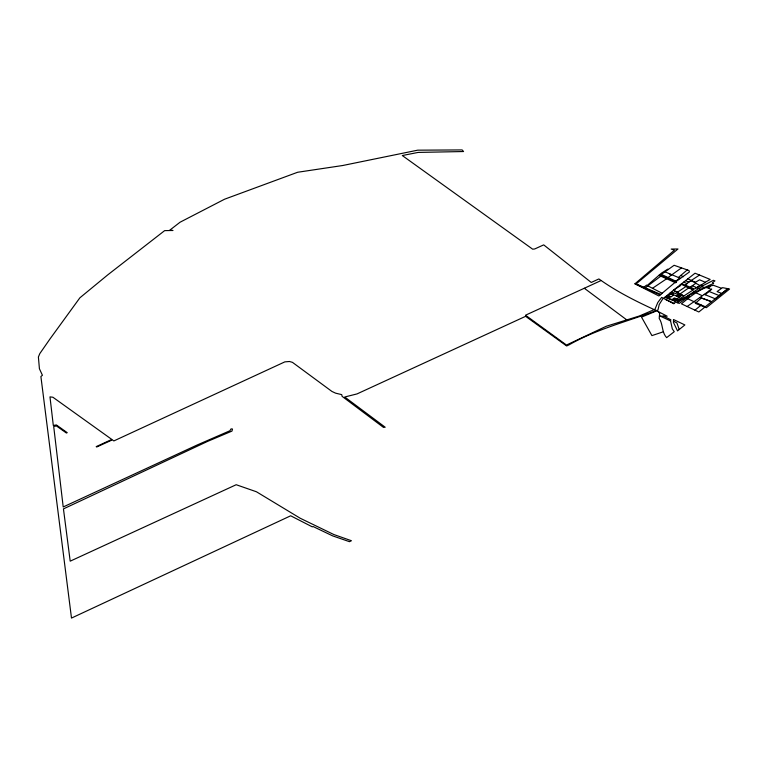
<?xml version="1.0" encoding="UTF-8"?>
<svg xmlns="http://www.w3.org/2000/svg" width="768" height="768" viewBox="0 0 768 768"><rect width="100%" height="100%" fill="white"/><g stroke="black" fill="none" stroke-linecap="round" stroke-linejoin="round"><path stroke-width="1.15" d="M673.488 321.168L673.478 322.502L677.53 330.893L684.874 324.941L673.498 319.517L673.488 321.168L676.925 322.963L679.2 329.472M663.398 331.766L651.926 335.616L641.52 317.136L657.322 310.589L659.674 313.373L659.203 318.461C663.168 324.346 661.594 332.323 666.643 337.642L674.256 331.69L672.336 328.934L670.474 320.621L670.848 319.786L663.466 316.166M676.282 281.376L689.405 271.978L688.982 270.509L674.102 265.286L661.392 274.426L676.282 281.376L658.915 295.968L634.934 283.795L674.419 250.195L671.213 249.062L677.962 248.986L636.096 283.92L660.826 294.461M664.733 297.312L676.138 301.603L673.824 303.782L663.542 298.358L673.258 290.39L683.875 295.968L693.322 289.795L686.064 286.454L677.136 292.435L683.875 295.968L677.885 300.154L676.8 299.712L675.12 301.219M677.683 292.214L673.469 290.227L681.667 283.718L685.402 285.168L688.666 282.144L699.533 275.04L710.17 279.437L705.302 282.278M678.403 277.488L687.254 269.904M704.246 294.355L705.206 294.739L711.734 289.094L687.139 306.509M666.422 297.35L672.173 292.243L681.034 295.574L675.283 300.672M668.41 298.099L669.706 296.957L667.718 296.208M668.621 298.31L670.608 296.554M672.586 294.797L673.584 293.914L670.531 292.771L669.542 293.645L673.325 295.066L671.347 296.832L667.565 295.411L665.578 297.168L675.331 300.826L677.309 299.069L674.266 297.926L672.278 299.683M673.286 299.933L674.582 298.781L676.57 299.53M705.206 294.739L715.181 298.752L727.843 288.691L722.554 287.654L721.584 288.298L713.357 285.283C701.155 287.693 690.778 296.064 681.437 303.83L698.832 311.981L727.843 288.691L729.6 289.018L706.349 307.709L695.299 303.331L701.443 298.013L711.523 301.642L699.974 297.485L701.443 298.013M643.824 287.232L646.646 285.091L647.338 285.35L661.373 273.197L667.795 269.136L668.323 269.558M694.934 310.157L701.28 305.021L705.264 306.72M681.667 283.718L695.03 273.216L699.533 275.04M675.782 281.136L679.776 278.074M645.178 287.827L660.806 276.154M668.218 277.392L681.494 267.878M686.544 298.042L679.258 303.408L676.771 302.515L678.845 300.509L689.107 296.208L686.544 298.042L685.498 297.466M721.584 288.298L717.11 291.59L721.824 293.482M705.763 287.53L708.278 288.01L710.4 286.512L709.478 286.166M687.312 296.083L702.845 285.763L713.395 280.31L714.96 280.867L712.416 282.72L713.654 283.517C701.309 288.182 690.374 295.776 677.885 300.154M680.026 293.971L688.925 287.76M685.402 285.168L690.221 287.203L695.846 283.286L700.118 285.619L705.466 282.355L699.61 279.802L694.944 282.576L691.085 280.733M647.75 285.83L652.493 288.288L667.565 278.15L675.763 281.914M673.469 290.227L680.784 285.427L679.93 285.101M677.299 302.707L685.258 297.571M702.845 285.763L701.146 284.995L694.541 288.979L690.221 287.203M696.739 287.635L700.118 285.619M695.376 282.326L691.488 280.493L688.666 282.144L685.584 280.598M584.314 288.259L601.133 280.512C618.384 292.483 637.258 301.901 656.304 310.589L657.965 310.013L659.251 304.454L663.206 298.176L661.651 297.379L657.802 302.506L654.931 309.302L639.379 315.994L606.259 326.266L566.477 345.034L525.504 315.206L584.314 288.259L626.957 320.045M656.304 310.589C626.976 321.648 596.486 329.174 569.059 344.851L566.659 345.984L525.61 316.32L357.024 393.917L344.707 396.998L385.21 427.238L383.501 427.411L342.096 396.346L341.75 394.637L335.597 393.158L331.939 391.45L292.454 362.352L289.488 361.498L284.851 361.872L113.837 440.938L112.349 439.872L96.71 446.995L96.192 446.63L111.83 439.44L52.906 397.238L49.978 396.883L53.309 425.443L56.4 424.944L67.229 432.672L66.413 433.037L56.429 425.942L53.702 426.49L63.206 506.966L197.28 444.941L229.882 430.771L231.072 428.851L232.502 429.053L231.965 431.098L207.466 441.446L63.446 508.896L70.195 561.168L236.198 484.723L256.426 491.76L300.259 518.266L333.859 534.547L351.437 540.73L349.469 541.68L332.592 535.853L313.008 526.493L312.298 526.858L290.688 515.789L71.491 618.077L40.896 376.522L42.422 375.264L39.418 368.746L38.4 357.005L39.792 353.626L49.978 338.966L79.882 297.811L107.77 274.858L164.65 230.63L172.992 230.477L169.555 230.352L180.058 222.221L224.563 199.219L297.629 172.262L342.682 165.514L417.715 150.173L462.125 149.923L463.584 151.536L418.138 152.419L402.288 155.53L532.666 249.187L534.701 248.966L543.706 244.877L591.254 282.451L598.858 278.957L601.133 280.512M659.405 316.118L667.171 316.205L658.118 311.53M701.453 286.742L704.218 287.395M665.75 299.52L674.237 303.389M677.242 295.286L680.285 296.429M670.541 293.693L679.402 297.014M666.566 296.285L669.619 297.427M673.277 298.8L676.32 299.952M719.174 295.584L708.538 291.264M692.256 285.782L700.973 289.382M660.278 294.893L634.934 283.795M665.002 271.834L680.448 278.352M683.693 282.134L687.12 283.603M701.28 305.021L687.35 298.579M658.934 275.318L675.648 282.797L676.406 282.211L659.779 274.579L667.565 278.15M681.072 284.198L693.322 289.795M687.878 278.803L691.488 280.493M696.25 292.934L702.029 295.642M660.269 316.128L670.598 320.966M680.678 275.424L683.386 276.71M708.278 288.01L711.13 289.44M652.493 288.288L662.275 293.309M693.926 291.686L695.27 292.502M669.254 273.619L671.299 275.107M694.944 282.576L695.846 283.286M678.23 294.403L676.243 296.17L679.296 297.312L681.274 295.555L678.23 294.403"/></g></svg>
